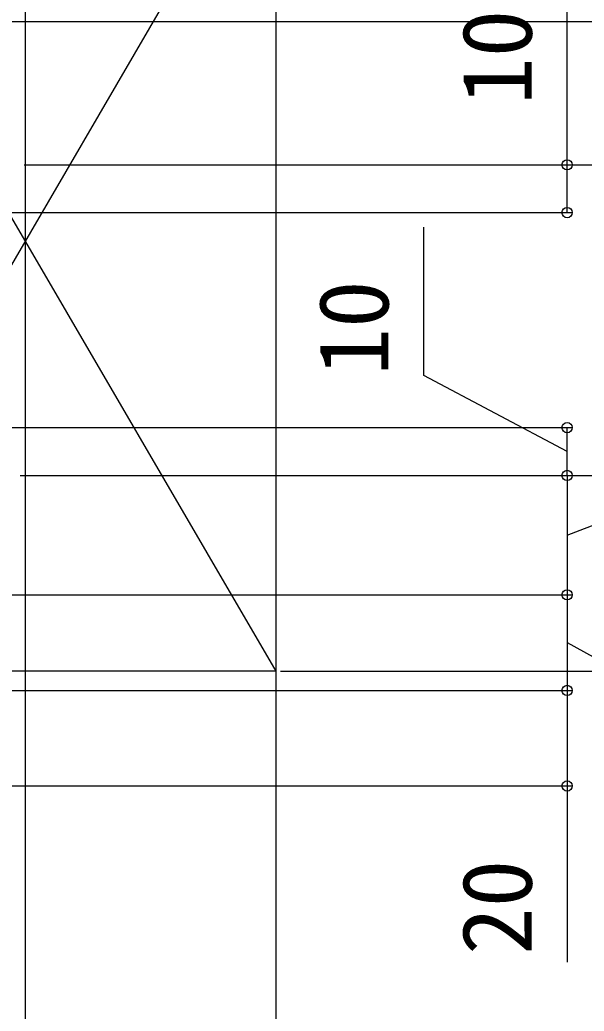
# Model space of a CAD drawing. Units: millimetres, scale not verified. Extents: x -875 to 875, y -1304 to 1297.
# Drawn here: x 542.1 to 660.3, y 117.7 to 325.1 of the extents above; entities that cross this region are included whole.
import ezdxf
from ezdxf.enums import TextEntityAlignment as Align

# ---------------------------------------------------------------- set-up
doc = ezdxf.new("R2010")
doc.units = ezdxf.units.MM
doc.header["$LTSCALE"] = 8
for name, color, linetype in [('0-5_YKK_12', 2, 'Continuous'), ('0-8_YKK_D', 6, 'Continuous'), ('0-A_YSS_K', 3, 'Continuous')]:
    doc.layers.add(name, color=color, linetype=linetype)
doc.styles.add('ＭＳ ゴシック', font='')
doc.styles.get('ＭＳ ゴシック').set_extended_font_data('MS Gothic')

msp = doc.modelspace()

# ---------------------------------------------------------------- linework, layer by layer
at = {"layer": '0-5_YKK_12'}
msp.add_line((543.2, 800.1), (543.2, -100.2), dxfattribs=at)
at = {"layer": '0-8_YKK_D'}
for p, q in [((452.4, 324.8), (737.7, 324.8)), ((543, 294.8), (737.7, 294.8)), ((543, 294.8), (737.7, 294.8)), ((543, 294.8), (657.7, 294.8)), ((452.4, 284.8), (657.7, 284.8)), ((452.2, 239.8), (657.7, 239.8)), ((656.7, 229.8), (656.7, 239.8)), ((542.2, 229.8), (737.7, 229.8)), ((542.2, 229.8), (737.7, 229.8)), ((542.2, 229.8), (657.7, 229.8)), ((542.2, 229.8), (657.7, 229.8)), ((656.7, 229.8), (656.7, 204.8)), ((452.7, 204.8), (657.7, 204.8)), ((452.7, 204.8), (657.7, 204.8)), ((656.7, 204.8), (656.7, 184.8)), ((596.7, 188.8), (737.7, 188.8)), ((596.7, 188.8), (777.7, 188.8)), ((444.008, 184.8), (657.7, 184.8)), ((444.008, 184.8), (657.7, 184.8)), ((452.697, 164.8), (657.7, 164.8))]:
    msp.add_line(p, q, dxfattribs=at)
for points in [[(656.7, 284.8), (656.7, 294.8), (656.7, 338.4)], [(656.7, 234.8), (626.7, 250.745), (626.7, 281.745)], [(656.7, 217.3), (696.7, 232.619), (696.7, 264.756)], [(656.7, 194.8), (696.7, 172.795), (696.7, 140.204)], [(656.7, 184.8), (656.7, 164.8), (656.7, 127.909)]]:
    msp.add_lwpolyline(points, dxfattribs=at)
for centre in [(656.7, 294.8), (656.7, 284.8), (656.7, 239.8), (656.7, 229.8), (656.7, 229.8), (656.7, 204.8), (656.7, 204.8), (656.7, 184.8), (656.7, 184.8), (656.7, 164.8)]:
    msp.add_circle(centre, 1.075, dxfattribs=at)
at = {"layer": '0-A_YSS_K'}
for p, q in [((595.7, 368.8), (490.7, 188.8)), ((490.7, 368.8), (595.7, 188.8)), ((595.7, 188.8), (595.7, -100.2))]:
    msp.add_line(p, q, dxfattribs=at)
msp.add_lwpolyline([(490.7, 368.8), (595.7, 368.8), (595.7, 188.8), (490.7, 188.8)], close=True, dxfattribs=at)

# ---------------------------------------------------------------- texts
at = {"layer": '0-8_YKK_D', "style": 'ＭＳ ゴシック'}
for s, p in [('10', (653.7, 307.332)), ('10', (623.7, 250.677)), ('20', (653.7, 129.432))]:
    msp.add_text(s, height=14.66, rotation=90, dxfattribs=at).set_placement(p, align=Align.BOTTOM_LEFT)

doc.saveas('drawing.dxf')
